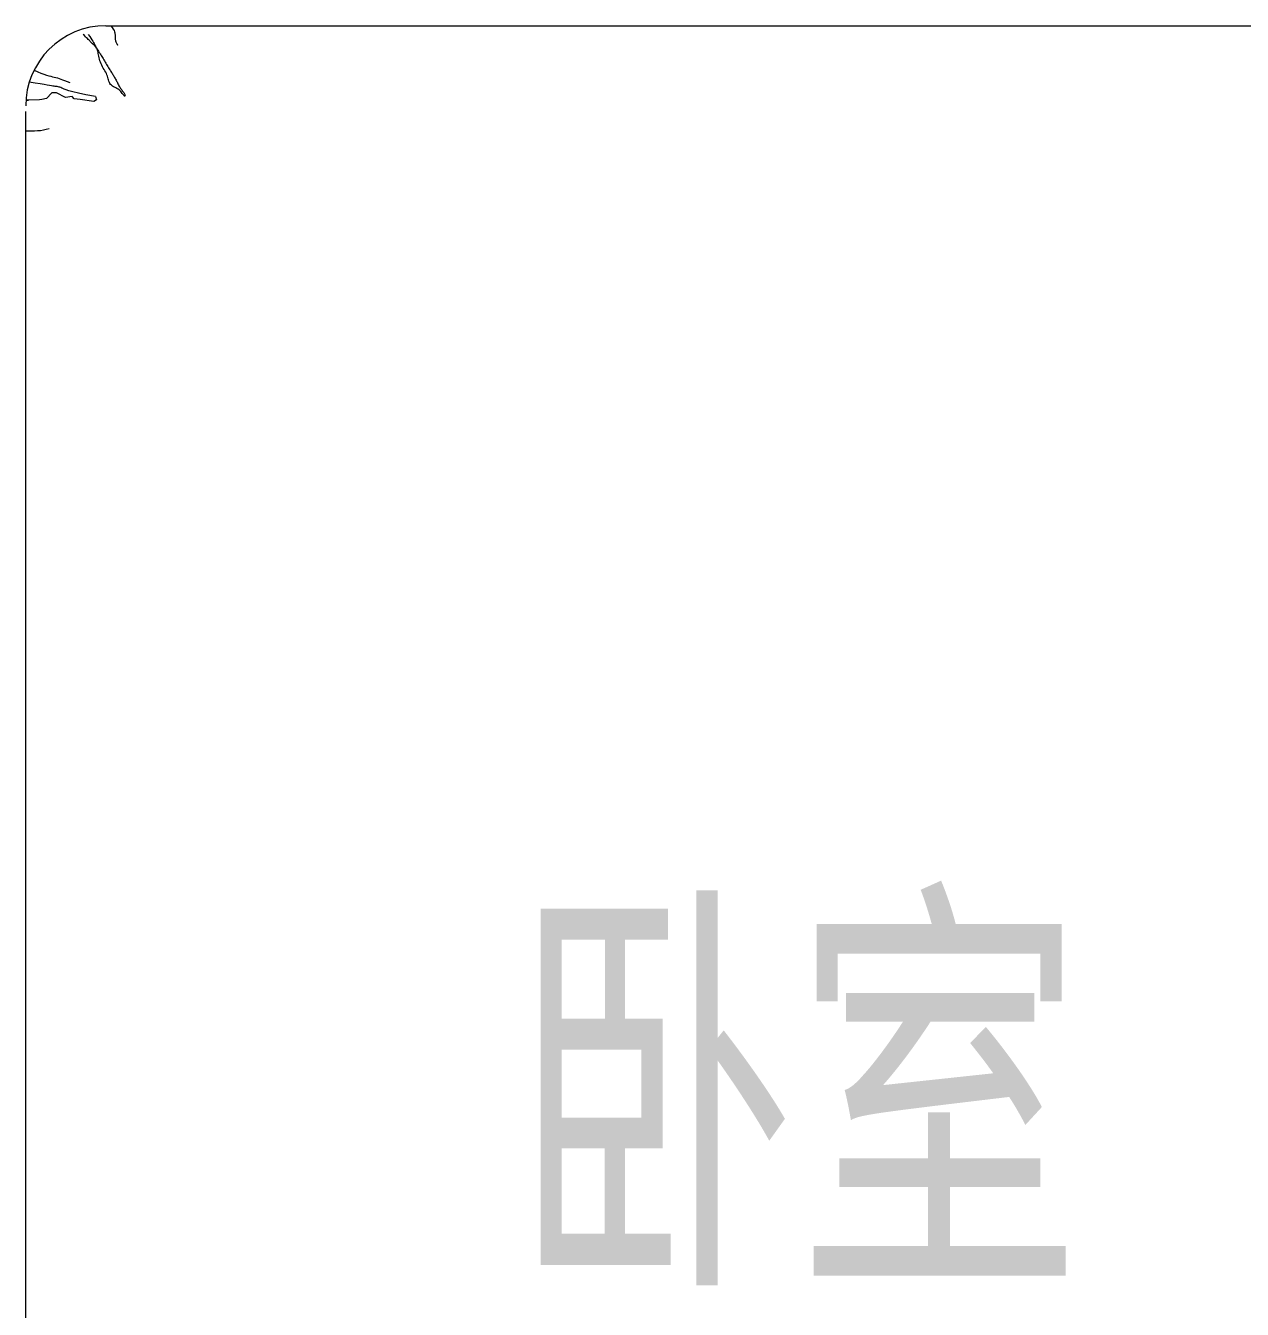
# Model space of a CAD drawing. Extents: x 72956 to 162056, y -6841 to 35159.
# Drawn here: x 133551 to 134309, y 8765 to 9564 of the extents above; entities that cross this region are included whole.
import ezdxf

# ---------------------------------------------------------------- set-up
doc = ezdxf.new("R2010")
doc.units = 0
doc.header["$LTSCALE"] = 1000
doc.header["$MEASUREMENT"] = 0
doc.layers.add('-厨卫', color=154, linetype='CONTINUOUS')
doc.layers.add('-文字', color=7, linetype='CONTINUOUS')
doc.layers.add('-家具', color=44, linetype='CONTINUOUS', lineweight=9)
doc.styles.add('样式 1', font='SIMHEI.TTF', dxfattribs={"width": 0.65, "height": 500})

# ---------------------------------------------------------------- blocks, each defined once
blk = doc.blocks.new('qq')
at = {"layer": '-家具'}
for p, q in [((176426.49, 130375.1, 23437.5), (176425.66, 130375.81, 23437.5)), ((176426.49, 130375.1, 23437.5), (176425.66, 130375.81, 23437.5)), ((176427.21, 130374.44, 23437.5), (176426.49, 130375.1, 23437.5)), ((176427.21, 130374.44, 23437.5), (176426.49, 130375.1, 23437.5)), ((176428.8, 130375.81, 23437.5), (176429.74, 130374.56, 23437.5)), ((176428.8, 130375.81, 23437.5), (176429.74, 130374.56, 23437.5)), ((176439.84, 130381.3, 23437.5), (178389.84, 130381.3, 23437.5)), ((176439.84, 130381.3, 23437.5), (178389.84, 130381.3, 23437.5)), ((176442.89, 130381.3, 23437.5), (176443.76, 130380.11, 23437.5)), ((176442.89, 130381.3, 23437.5), (176443.76, 130380.11, 23437.5)), ((176443.76, 130380.11, 23437.5), (176444.41, 130379.1, 23437.5)), ((176443.76, 130380.11, 23437.5), (176444.41, 130379.1, 23437.5)), ((176444.41, 130379.1, 23437.5), (176444.88, 130378.24, 23437.5)), ((176444.41, 130379.1, 23437.5), (176444.88, 130378.24, 23437.5)), ((176444.88, 130378.24, 23437.5), (176445.19, 130377.5, 23437.5)), ((176444.88, 130378.24, 23437.5), (176445.19, 130377.5, 23437.5)), ((176445.19, 130377.5, 23437.5), (176445.38, 130376.86, 23437.5)), ((176445.19, 130377.5, 23437.5), (176445.38, 130376.86, 23437.5)), ((176445.38, 130376.86, 23437.5), (176445.48, 130376.31, 23437.5)), ((176445.38, 130376.86, 23437.5), (176445.48, 130376.31, 23437.5)), ((176445.48, 130376.31, 23437.5), (176445.52, 130375.81, 23437.5)), ((176445.48, 130376.31, 23437.5), (176445.52, 130375.81, 23437.5)), ((176445.52, 130375.81, 23437.5), (176445.52, 130375.35, 23437.5)), ((176445.52, 130375.81, 23437.5), (176445.52, 130375.35, 23437.5)), ((176445.52, 130375.35, 23437.5), (176445.52, 130374.89, 23437.5)), ((176445.52, 130375.35, 23437.5), (176445.52, 130374.89, 23437.5)), ((176445.52, 130374.89, 23437.5), (176445.53, 130374.44, 23437.5)), ((176445.52, 130374.89, 23437.5), (176445.53, 130374.44, 23437.5)), ((176427.84, 130373.83, 23437.5), (176427.21, 130374.44, 23437.5)), ((176427.84, 130373.83, 23437.5), (176427.21, 130374.44, 23437.5)), ((176428.39, 130373.27, 23437.5), (176427.84, 130373.83, 23437.5)), ((176428.39, 130373.27, 23437.5), (176427.84, 130373.83, 23437.5)), ((176428.88, 130372.75, 23437.5), (176428.39, 130373.27, 23437.5)), ((176428.88, 130372.75, 23437.5), (176428.39, 130373.27, 23437.5)), ((176429.32, 130372.26, 23437.5), (176428.88, 130372.75, 23437.5)), ((176429.32, 130372.26, 23437.5), (176428.88, 130372.75, 23437.5)), ((176429.73, 130371.82, 23437.5), (176429.32, 130372.26, 23437.5)), ((176429.73, 130371.82, 23437.5), (176429.32, 130372.26, 23437.5)), ((176430.13, 130371.4, 23437.5), (176429.73, 130371.82, 23437.5)), ((176430.13, 130371.4, 23437.5), (176429.73, 130371.82, 23437.5)), ((176429.74, 130374.56, 23437.5), (176430.52, 130373.47, 23437.5)), ((176429.74, 130374.56, 23437.5), (176430.52, 130373.47, 23437.5)), ((176430.51, 130371, 23437.5), (176430.13, 130371.4, 23437.5)), ((176430.51, 130371, 23437.5), (176430.13, 130371.4, 23437.5)), ((176430.89, 130370.64, 23437.5), (176430.51, 130371, 23437.5)), ((176430.89, 130370.64, 23437.5), (176430.51, 130371, 23437.5)), ((176430.52, 130373.47, 23437.5), (176431.16, 130372.51, 23437.5)), ((176430.52, 130373.47, 23437.5), (176431.16, 130372.51, 23437.5)), ((176431.26, 130370.28, 23437.5), (176430.89, 130370.64, 23437.5)), ((176431.26, 130370.28, 23437.5), (176430.89, 130370.64, 23437.5)), ((176431.16, 130372.51, 23437.5), (176431.69, 130371.66, 23437.5)), ((176431.16, 130372.51, 23437.5), (176431.69, 130371.66, 23437.5)), ((176431.62, 130369.95, 23437.5), (176431.26, 130370.28, 23437.5)), ((176431.62, 130369.95, 23437.5), (176431.26, 130370.28, 23437.5)), ((176431.97, 130369.62, 23437.5), (176431.62, 130369.95, 23437.5)), ((176431.97, 130369.62, 23437.5), (176431.62, 130369.95, 23437.5)), ((176431.69, 130371.66, 23437.5), (176432.12, 130370.92, 23437.5)), ((176431.69, 130371.66, 23437.5), (176432.12, 130370.92, 23437.5)), ((176432.31, 130369.29, 23437.5), (176431.97, 130369.62, 23437.5)), ((176432.31, 130369.29, 23437.5), (176431.97, 130369.62, 23437.5)), ((176432.12, 130370.92, 23437.5), (176432.47, 130370.25, 23437.5)), ((176432.12, 130370.92, 23437.5), (176432.47, 130370.25, 23437.5)), ((176432.64, 130368.96, 23437.5), (176432.31, 130369.29, 23437.5)), ((176432.64, 130368.96, 23437.5), (176432.31, 130369.29, 23437.5)), ((176432.47, 130370.25, 23437.5), (176432.78, 130369.66, 23437.5)), ((176432.47, 130370.25, 23437.5), (176432.78, 130369.66, 23437.5)), ((176432.95, 130368.62, 23437.5), (176432.64, 130368.96, 23437.5)), ((176432.95, 130368.62, 23437.5), (176432.64, 130368.96, 23437.5)), ((176432.78, 130369.66, 23437.5), (176433.05, 130369.11, 23437.5)), ((176432.78, 130369.66, 23437.5), (176433.05, 130369.11, 23437.5)), ((176433.25, 130368.27, 23437.5), (176432.95, 130368.62, 23437.5)), ((176433.25, 130368.27, 23437.5), (176432.95, 130368.62, 23437.5)), ((176433.05, 130369.11, 23437.5), (176433.32, 130368.6, 23437.5)), ((176433.05, 130369.11, 23437.5), (176433.32, 130368.6, 23437.5)), ((176433.54, 130367.9, 23437.5), (176433.25, 130368.27, 23437.5)), ((176433.54, 130367.9, 23437.5), (176433.25, 130368.27, 23437.5)), ((176433.32, 130368.6, 23437.5), (176433.58, 130368.12, 23437.5)), ((176433.32, 130368.6, 23437.5), (176433.58, 130368.12, 23437.5)), ((176433.81, 130367.49, 23437.5), (176433.54, 130367.9, 23437.5)), ((176433.81, 130367.49, 23437.5), (176433.54, 130367.9, 23437.5)), ((176433.58, 130368.12, 23437.5), (176433.84, 130367.66, 23437.5)), ((176433.58, 130368.12, 23437.5), (176433.84, 130367.66, 23437.5)), ((176434.06, 130367.05, 23437.5), (176433.81, 130367.49, 23437.5)), ((176434.06, 130367.05, 23437.5), (176433.81, 130367.49, 23437.5)), ((176433.84, 130367.66, 23437.5), (176434.1, 130367.21, 23437.5)), ((176433.84, 130367.66, 23437.5), (176434.1, 130367.21, 23437.5)), ((176434.3, 130366.57, 23437.5), (176434.06, 130367.05, 23437.5)), ((176434.3, 130366.57, 23437.5), (176434.06, 130367.05, 23437.5)), ((176434.1, 130367.21, 23437.5), (176434.36, 130366.78, 23437.5)), ((176434.1, 130367.21, 23437.5), (176434.36, 130366.78, 23437.5)), ((176434.36, 130366.78, 23437.5), (176434.62, 130366.36, 23437.5)), ((176434.36, 130366.78, 23437.5), (176434.62, 130366.36, 23437.5)), ((176445.53, 130374.44, 23437.5), (176445.54, 130374, 23437.5)), ((176445.53, 130374.44, 23437.5), (176445.54, 130374, 23437.5)), ((176445.54, 130374, 23437.5), (176445.57, 130373.56, 23437.5)), ((176445.54, 130374, 23437.5), (176445.57, 130373.56, 23437.5)), ((176445.57, 130373.56, 23437.5), (176445.61, 130373.12, 23437.5)), ((176445.57, 130373.56, 23437.5), (176445.61, 130373.12, 23437.5)), ((176445.61, 130373.12, 23437.5), (176445.68, 130372.68, 23437.5)), ((176445.61, 130373.12, 23437.5), (176445.68, 130372.68, 23437.5)), ((176445.68, 130372.68, 23437.5), (176445.77, 130372.23, 23437.5)), ((176445.68, 130372.68, 23437.5), (176445.77, 130372.23, 23437.5)), ((176445.77, 130372.23, 23437.5), (176445.9, 130371.78, 23437.5)), ((176445.77, 130372.23, 23437.5), (176445.9, 130371.78, 23437.5)), ((176445.9, 130371.78, 23437.5), (176446.05, 130371.32, 23437.5)), ((176445.9, 130371.78, 23437.5), (176446.05, 130371.32, 23437.5)), ((176446.05, 130371.32, 23437.5), (176446.23, 130370.86, 23437.5)), ((176446.05, 130371.32, 23437.5), (176446.23, 130370.86, 23437.5)), ((176446.23, 130370.86, 23437.5), (176446.42, 130370.44, 23437.5)), ((176446.23, 130370.86, 23437.5), (176446.42, 130370.44, 23437.5)), ((176446.42, 130370.44, 23437.5), (176446.6, 130370.05, 23437.5)), ((176446.42, 130370.44, 23437.5), (176446.6, 130370.05, 23437.5)), ((176446.6, 130370.05, 23437.5), (176446.77, 130369.72, 23437.5)), ((176446.6, 130370.05, 23437.5), (176446.77, 130369.72, 23437.5)), ((176446.77, 130369.72, 23437.5), (176446.9, 130369.46, 23437.5)), ((176446.77, 130369.72, 23437.5), (176446.9, 130369.46, 23437.5)), ((176446.9, 130369.46, 23437.5), (176446.99, 130369.3, 23437.5)), ((176446.9, 130369.46, 23437.5), (176446.99, 130369.3, 23437.5)), ((176446.99, 130369.3, 23437.5), (176447.03, 130369.24, 23437.5)), ((176446.99, 130369.3, 23437.5), (176447.03, 130369.24, 23437.5)), ((176434.52, 130366.02, 23437.5), (176434.3, 130366.57, 23437.5)), ((176434.52, 130366.02, 23437.5), (176434.3, 130366.57, 23437.5)), ((176434.73, 130365.41, 23437.5), (176434.52, 130366.02, 23437.5)), ((176434.73, 130365.41, 23437.5), (176434.52, 130366.02, 23437.5)), ((176434.62, 130366.36, 23437.5), (176434.88, 130365.94, 23437.5)), ((176434.62, 130366.36, 23437.5), (176434.88, 130365.94, 23437.5)), ((176434.92, 130364.73, 23437.5), (176434.73, 130365.41, 23437.5)), ((176434.92, 130364.73, 23437.5), (176434.73, 130365.41, 23437.5)), ((176434.88, 130365.94, 23437.5), (176435.15, 130365.51, 23437.5)), ((176434.88, 130365.94, 23437.5), (176435.15, 130365.51, 23437.5)), ((176435.09, 130363.97, 23437.5), (176434.92, 130364.73, 23437.5)), ((176435.09, 130363.97, 23437.5), (176434.92, 130364.73, 23437.5)), ((176435.27, 130363.14, 23437.5), (176435.09, 130363.97, 23437.5)), ((176435.27, 130363.14, 23437.5), (176435.09, 130363.97, 23437.5)), ((176435.15, 130365.51, 23437.5), (176435.42, 130365.08, 23437.5)), ((176435.15, 130365.51, 23437.5), (176435.42, 130365.08, 23437.5)), ((176435.45, 130362.25, 23437.5), (176435.27, 130363.14, 23437.5)), ((176435.45, 130362.25, 23437.5), (176435.27, 130363.14, 23437.5)), ((176435.42, 130365.08, 23437.5), (176435.7, 130364.63, 23437.5)), ((176435.42, 130365.08, 23437.5), (176435.7, 130364.63, 23437.5)), ((176435.64, 130361.33, 23437.5), (176435.45, 130362.25, 23437.5)), ((176435.64, 130361.33, 23437.5), (176435.45, 130362.25, 23437.5)), ((176435.86, 130360.38, 23437.5), (176435.64, 130361.33, 23437.5)), ((176435.86, 130360.38, 23437.5), (176435.64, 130361.33, 23437.5)), ((176435.7, 130364.63, 23437.5), (176435.99, 130364.17, 23437.5)), ((176435.7, 130364.63, 23437.5), (176435.99, 130364.17, 23437.5)), ((176436.12, 130359.43, 23437.5), (176435.86, 130360.38, 23437.5)), ((176436.12, 130359.43, 23437.5), (176435.86, 130360.38, 23437.5)), ((176435.99, 130364.17, 23437.5), (176436.29, 130363.68, 23437.5)), ((176435.99, 130364.17, 23437.5), (176436.29, 130363.68, 23437.5)), ((176436.42, 130358.47, 23437.5), (176436.12, 130359.43, 23437.5)), ((176436.42, 130358.47, 23437.5), (176436.12, 130359.43, 23437.5)), ((176436.29, 130363.68, 23437.5), (176436.61, 130363.17, 23437.5)), ((176436.29, 130363.68, 23437.5), (176436.61, 130363.17, 23437.5)), ((176436.61, 130363.17, 23437.5), (176436.94, 130362.62, 23437.5)), ((176436.61, 130363.17, 23437.5), (176436.94, 130362.62, 23437.5)), ((176436.94, 130362.62, 23437.5), (176437.29, 130362.05, 23437.5)), ((176436.94, 130362.62, 23437.5), (176437.29, 130362.05, 23437.5)), ((176437.29, 130362.05, 23437.5), (176437.66, 130361.43, 23437.5)), ((176437.29, 130362.05, 23437.5), (176437.66, 130361.43, 23437.5)), ((176437.66, 130361.43, 23437.5), (176438.05, 130360.77, 23437.5)), ((176437.66, 130361.43, 23437.5), (176438.05, 130360.77, 23437.5)), ((176438.05, 130360.77, 23437.5), (176438.46, 130360.08, 23437.5)), ((176438.05, 130360.77, 23437.5), (176438.46, 130360.08, 23437.5)), ((176438.46, 130360.08, 23437.5), (176438.88, 130359.37, 23437.5)), ((176438.46, 130360.08, 23437.5), (176438.88, 130359.37, 23437.5)), ((176438.88, 130359.37, 23437.5), (176439.31, 130358.64, 23437.5)), ((176438.88, 130359.37, 23437.5), (176439.31, 130358.64, 23437.5)), ((176439.31, 130358.64, 23437.5), (176439.75, 130357.91, 23437.5)), ((176439.31, 130358.64, 23437.5), (176439.75, 130357.91, 23437.5)), ((176395.04, 130353.5, 23437.5), (176397.33, 130352.47, 23437.5)), ((176395.04, 130353.5, 23437.5), (176397.33, 130352.47, 23437.5)), ((176397.33, 130352.47, 23437.5), (176399.36, 130351.64, 23437.5)), ((176397.33, 130352.47, 23437.5), (176399.36, 130351.64, 23437.5)), ((176399.36, 130351.64, 23437.5), (176401.16, 130350.99, 23437.5)), ((176399.36, 130351.64, 23437.5), (176401.16, 130350.99, 23437.5)), ((176401.16, 130350.99, 23437.5), (176402.75, 130350.47, 23437.5)), ((176401.16, 130350.99, 23437.5), (176402.75, 130350.47, 23437.5)), ((176436.78, 130357.54, 23437.5), (176436.42, 130358.47, 23437.5)), ((176436.78, 130357.54, 23437.5), (176436.42, 130358.47, 23437.5)), ((176437.2, 130356.64, 23437.5), (176436.78, 130357.54, 23437.5)), ((176437.2, 130356.64, 23437.5), (176436.78, 130357.54, 23437.5)), ((176437.68, 130355.76, 23437.5), (176437.2, 130356.64, 23437.5)), ((176437.68, 130355.76, 23437.5), (176437.2, 130356.64, 23437.5)), ((176438.18, 130354.91, 23437.5), (176437.68, 130355.76, 23437.5)), ((176438.18, 130354.91, 23437.5), (176437.68, 130355.76, 23437.5)), ((176438.69, 130354.07, 23437.5), (176438.18, 130354.91, 23437.5)), ((176438.69, 130354.07, 23437.5), (176438.18, 130354.91, 23437.5)), ((176439.2, 130353.25, 23437.5), (176438.69, 130354.07, 23437.5)), ((176439.2, 130353.25, 23437.5), (176438.69, 130354.07, 23437.5)), ((176439.69, 130352.43, 23437.5), (176439.2, 130353.25, 23437.5)), ((176439.69, 130352.43, 23437.5), (176439.2, 130353.25, 23437.5)), ((176440.13, 130351.6, 23437.5), (176439.69, 130352.43, 23437.5)), ((176440.13, 130351.6, 23437.5), (176439.69, 130352.43, 23437.5)), ((176439.75, 130357.91, 23437.5), (176440.18, 130357.18, 23437.5)), ((176439.75, 130357.91, 23437.5), (176440.18, 130357.18, 23437.5)), ((176440.51, 130350.78, 23437.5), (176440.13, 130351.6, 23437.5)), ((176440.51, 130350.78, 23437.5), (176440.13, 130351.6, 23437.5)), ((176440.18, 130357.18, 23437.5), (176440.61, 130356.46, 23437.5)), ((176440.18, 130357.18, 23437.5), (176440.61, 130356.46, 23437.5)), ((176440.82, 130349.94, 23437.5), (176440.51, 130350.78, 23437.5)), ((176440.82, 130349.94, 23437.5), (176440.51, 130350.78, 23437.5)), ((176440.61, 130356.46, 23437.5), (176441.03, 130355.78, 23437.5)), ((176440.61, 130356.46, 23437.5), (176441.03, 130355.78, 23437.5)), ((176441.03, 130355.78, 23437.5), (176441.44, 130355.12, 23437.5)), ((176441.03, 130355.78, 23437.5), (176441.44, 130355.12, 23437.5)), ((176441.44, 130355.12, 23437.5), (176441.84, 130354.49, 23437.5)), ((176441.44, 130355.12, 23437.5), (176441.84, 130354.49, 23437.5)), ((176441.84, 130354.49, 23437.5), (176442.23, 130353.89, 23437.5)), ((176441.84, 130354.49, 23437.5), (176442.23, 130353.89, 23437.5)), ((176442.23, 130353.89, 23437.5), (176442.61, 130353.31, 23437.5)), ((176442.23, 130353.89, 23437.5), (176442.61, 130353.31, 23437.5)), ((176442.61, 130353.31, 23437.5), (176442.97, 130352.75, 23437.5)), ((176442.61, 130353.31, 23437.5), (176442.97, 130352.75, 23437.5)), ((176442.97, 130352.75, 23437.5), (176443.33, 130352.2, 23437.5)), ((176442.97, 130352.75, 23437.5), (176443.33, 130352.2, 23437.5)), ((176443.33, 130352.2, 23437.5), (176443.67, 130351.66, 23437.5)), ((176443.33, 130352.2, 23437.5), (176443.67, 130351.66, 23437.5)), ((176443.67, 130351.66, 23437.5), (176444.01, 130351.14, 23437.5)), ((176443.67, 130351.66, 23437.5), (176444.01, 130351.14, 23437.5)), ((176444.01, 130351.14, 23437.5), (176444.33, 130350.61, 23437.5)), ((176444.01, 130351.14, 23437.5), (176444.33, 130350.61, 23437.5)), ((176395.84, 130345.5, 23437.5), (176392.1, 130346.15, 23437.5)), ((176395.84, 130345.5, 23437.5), (176392.1, 130346.15, 23437.5)), ((176398.89, 130344.98, 23437.5), (176395.84, 130345.5, 23437.5)), ((176398.89, 130344.98, 23437.5), (176395.84, 130345.5, 23437.5)), ((176401.32, 130344.57, 23437.5), (176398.89, 130344.98, 23437.5)), ((176401.32, 130344.57, 23437.5), (176398.89, 130344.98, 23437.5)), ((176403.24, 130344.25, 23437.5), (176401.32, 130344.57, 23437.5)), ((176403.24, 130344.25, 23437.5), (176401.32, 130344.57, 23437.5)), ((176402.75, 130350.47, 23437.5), (176404.17, 130350.07, 23437.5)), ((176402.75, 130350.47, 23437.5), (176404.17, 130350.07, 23437.5)), ((176404.73, 130344.01, 23437.5), (176403.24, 130344.25, 23437.5)), ((176404.73, 130344.01, 23437.5), (176403.24, 130344.25, 23437.5)), ((176404.17, 130350.07, 23437.5), (176405.43, 130349.75, 23437.5)), ((176404.17, 130350.07, 23437.5), (176405.43, 130349.75, 23437.5)), ((176405.89, 130343.83, 23437.5), (176404.73, 130344.01, 23437.5)), ((176405.89, 130343.83, 23437.5), (176404.73, 130344.01, 23437.5)), ((176405.43, 130349.75, 23437.5), (176406.58, 130349.48, 23437.5)), ((176405.43, 130349.75, 23437.5), (176406.58, 130349.48, 23437.5)), ((176406.81, 130343.69, 23437.5), (176405.89, 130343.83, 23437.5)), ((176406.81, 130343.69, 23437.5), (176405.89, 130343.83, 23437.5)), ((176406.58, 130349.48, 23437.5), (176407.64, 130349.23, 23437.5)), ((176406.58, 130349.48, 23437.5), (176407.64, 130349.23, 23437.5)), ((176407.58, 130343.59, 23437.5), (176406.81, 130343.69, 23437.5)), ((176407.58, 130343.59, 23437.5), (176406.81, 130343.69, 23437.5)), ((176408.27, 130343.49, 23437.5), (176407.58, 130343.59, 23437.5)), ((176408.27, 130343.49, 23437.5), (176407.58, 130343.59, 23437.5)), ((176407.64, 130349.23, 23437.5), (176408.64, 130348.98, 23437.5)), ((176407.64, 130349.23, 23437.5), (176408.64, 130348.98, 23437.5)), ((176408.92, 130343.4, 23437.5), (176408.27, 130343.49, 23437.5)), ((176408.92, 130343.4, 23437.5), (176408.27, 130343.49, 23437.5)), ((176408.64, 130348.98, 23437.5), (176409.62, 130348.71, 23437.5)), ((176408.64, 130348.98, 23437.5), (176409.62, 130348.71, 23437.5)), ((176409.53, 130343.31, 23437.5), (176408.92, 130343.4, 23437.5)), ((176409.53, 130343.31, 23437.5), (176408.92, 130343.4, 23437.5)), ((176410.11, 130343.2, 23437.5), (176409.53, 130343.31, 23437.5)), ((176410.11, 130343.2, 23437.5), (176409.53, 130343.31, 23437.5)), ((176409.62, 130348.71, 23437.5), (176410.61, 130348.4, 23437.5)), ((176409.62, 130348.71, 23437.5), (176410.61, 130348.4, 23437.5)), ((176410.67, 130343.07, 23437.5), (176410.11, 130343.2, 23437.5)), ((176410.67, 130343.07, 23437.5), (176410.11, 130343.2, 23437.5)), ((176410.61, 130348.4, 23437.5), (176411.67, 130348.05, 23437.5)), ((176410.61, 130348.4, 23437.5), (176411.67, 130348.05, 23437.5)), ((176411.23, 130342.9, 23437.5), (176410.67, 130343.07, 23437.5)), ((176411.23, 130342.9, 23437.5), (176410.67, 130343.07, 23437.5)), ((176411.78, 130342.7, 23437.5), (176411.23, 130342.9, 23437.5)), ((176411.78, 130342.7, 23437.5), (176411.23, 130342.9, 23437.5)), ((176411.67, 130348.05, 23437.5), (176412.83, 130347.64, 23437.5)), ((176411.67, 130348.05, 23437.5), (176412.83, 130347.64, 23437.5)), ((176412.35, 130342.44, 23437.5), (176411.78, 130342.7, 23437.5)), ((176412.35, 130342.44, 23437.5), (176411.78, 130342.7, 23437.5)), ((176412.83, 130347.64, 23437.5), (176414.13, 130347.16, 23437.5)), ((176412.83, 130347.64, 23437.5), (176414.13, 130347.16, 23437.5)), ((176414.13, 130347.16, 23437.5), (176415.61, 130346.6, 23437.5)), ((176414.13, 130347.16, 23437.5), (176415.61, 130346.6, 23437.5)), ((176415.61, 130346.6, 23437.5), (176417.32, 130345.95, 23437.5)), ((176415.61, 130346.6, 23437.5), (176417.32, 130345.95, 23437.5)), ((176441.07, 130349.1, 23437.5), (176440.82, 130349.94, 23437.5)), ((176441.07, 130349.1, 23437.5), (176440.82, 130349.94, 23437.5)), ((176441.29, 130348.27, 23437.5), (176441.07, 130349.1, 23437.5)), ((176441.29, 130348.27, 23437.5), (176441.07, 130349.1, 23437.5)), ((176441.5, 130347.47, 23437.5), (176441.29, 130348.27, 23437.5)), ((176441.5, 130347.47, 23437.5), (176441.29, 130348.27, 23437.5)), ((176441.72, 130346.7, 23437.5), (176441.5, 130347.47, 23437.5)), ((176441.72, 130346.7, 23437.5), (176441.5, 130347.47, 23437.5)), ((176441.99, 130345.97, 23437.5), (176441.72, 130346.7, 23437.5)), ((176441.99, 130345.97, 23437.5), (176441.72, 130346.7, 23437.5)), ((176442.32, 130345.3, 23437.5), (176441.99, 130345.97, 23437.5)), ((176442.32, 130345.3, 23437.5), (176441.99, 130345.97, 23437.5)), ((176442.73, 130344.7, 23437.5), (176442.32, 130345.3, 23437.5)), ((176442.73, 130344.7, 23437.5), (176442.32, 130345.3, 23437.5)), ((176443.25, 130344.17, 23437.5), (176442.73, 130344.7, 23437.5)), ((176443.25, 130344.17, 23437.5), (176442.73, 130344.7, 23437.5)), ((176443.86, 130343.71, 23437.5), (176443.25, 130344.17, 23437.5)), ((176443.86, 130343.71, 23437.5), (176443.25, 130344.17, 23437.5)), ((176444.53, 130343.29, 23437.5), (176443.86, 130343.71, 23437.5)), ((176444.53, 130343.29, 23437.5), (176443.86, 130343.71, 23437.5)), ((176444.33, 130350.61, 23437.5), (176444.65, 130350.08, 23437.5)), ((176444.33, 130350.61, 23437.5), (176444.65, 130350.08, 23437.5)), ((176445.24, 130342.9, 23437.5), (176444.53, 130343.29, 23437.5)), ((176445.24, 130342.9, 23437.5), (176444.53, 130343.29, 23437.5)), ((176444.65, 130350.08, 23437.5), (176444.97, 130349.56, 23437.5)), ((176444.65, 130350.08, 23437.5), (176444.97, 130349.56, 23437.5)), ((176444.97, 130349.56, 23437.5), (176445.27, 130349.03, 23437.5)), ((176444.97, 130349.56, 23437.5), (176445.27, 130349.03, 23437.5)), ((176445.97, 130342.52, 23437.5), (176445.24, 130342.9, 23437.5)), ((176445.97, 130342.52, 23437.5), (176445.24, 130342.9, 23437.5)), ((176445.27, 130349.03, 23437.5), (176445.57, 130348.49, 23437.5)), ((176445.27, 130349.03, 23437.5), (176445.57, 130348.49, 23437.5)), ((176445.57, 130348.49, 23437.5), (176445.87, 130347.95, 23437.5)), ((176445.57, 130348.49, 23437.5), (176445.87, 130347.95, 23437.5)), ((176445.87, 130347.95, 23437.5), (176446.17, 130347.39, 23437.5)), ((176445.87, 130347.95, 23437.5), (176446.17, 130347.39, 23437.5)), ((176446.17, 130347.39, 23437.5), (176446.46, 130346.82, 23437.5)), ((176446.17, 130347.39, 23437.5), (176446.46, 130346.82, 23437.5)), ((176446.46, 130346.82, 23437.5), (176446.76, 130346.24, 23437.5)), ((176446.46, 130346.82, 23437.5), (176446.76, 130346.24, 23437.5)), ((176446.76, 130346.24, 23437.5), (176447.05, 130345.65, 23437.5)), ((176446.76, 130346.24, 23437.5), (176447.05, 130345.65, 23437.5)), ((176447.05, 130345.65, 23437.5), (176447.35, 130345.05, 23437.5)), ((176447.05, 130345.65, 23437.5), (176447.35, 130345.05, 23437.5)), ((176447.35, 130345.05, 23437.5), (176447.66, 130344.46, 23437.5)), ((176447.35, 130345.05, 23437.5), (176447.66, 130344.46, 23437.5)), ((176447.66, 130344.46, 23437.5), (176447.97, 130343.87, 23437.5)), ((176447.66, 130344.46, 23437.5), (176447.97, 130343.87, 23437.5)), ((176447.97, 130343.87, 23437.5), (176448.3, 130343.3, 23437.5)), ((176447.97, 130343.87, 23437.5), (176448.3, 130343.3, 23437.5)), ((176448.3, 130343.3, 23437.5), (176448.63, 130342.74, 23437.5)), ((176448.3, 130343.3, 23437.5), (176448.63, 130342.74, 23437.5)), ((176448.63, 130342.74, 23437.5), (176448.98, 130342.21, 23437.5)), ((176448.63, 130342.74, 23437.5), (176448.98, 130342.21, 23437.5)), ((176398.39, 130335.02, 23437.5), (176389.98, 130334.97, 23437.5)), ((176398.39, 130335.02, 23437.5), (176389.98, 130334.97, 23437.5)), ((176389.98, 130334.97, 23437.5), (176391.52, 130334.98, 23437.5)), ((176399.96, 130335.22, 23437.5), (176398.39, 130335.02, 23437.5)), ((176399.96, 130335.22, 23437.5), (176398.39, 130335.02, 23437.5)), ((176402.9, 130336, 23437.5), (176399.96, 130335.22, 23437.5)), ((176402.9, 130336, 23437.5), (176399.96, 130335.22, 23437.5)), ((176406.24, 130339.53, 23437.5), (176402.9, 130336, 23437.5)), ((176406.24, 130339.53, 23437.5), (176402.9, 130336, 23437.5)), ((176408.98, 130339.53, 23437.5), (176406.24, 130339.53, 23437.5)), ((176408.98, 130339.53, 23437.5), (176406.24, 130339.53, 23437.5)), ((176414.67, 130336.59, 23437.5), (176408.98, 130339.53, 23437.5)), ((176414.67, 130336.59, 23437.5), (176408.98, 130339.53, 23437.5)), ((176412.97, 130342.13, 23437.5), (176412.35, 130342.44, 23437.5)), ((176412.97, 130342.13, 23437.5), (176412.35, 130342.44, 23437.5)), ((176413.79, 130341.74, 23437.5), (176412.97, 130342.13, 23437.5)), ((176413.79, 130341.74, 23437.5), (176412.97, 130342.13, 23437.5)), ((176415, 130341.27, 23437.5), (176413.79, 130341.74, 23437.5)), ((176415, 130341.27, 23437.5), (176413.79, 130341.74, 23437.5)), ((176418.79, 130337.18, 23437.5), (176414.67, 130336.59, 23437.5)), ((176418.79, 130337.18, 23437.5), (176414.67, 130336.59, 23437.5)), ((176416.79, 130340.71, 23437.5), (176415, 130341.27, 23437.5)), ((176416.79, 130340.71, 23437.5), (176415, 130341.27, 23437.5)), ((176419.33, 130340.03, 23437.5), (176416.79, 130340.71, 23437.5)), ((176419.33, 130340.03, 23437.5), (176416.79, 130340.71, 23437.5)), ((176419.97, 130335.81, 23437.5), (176418.79, 130337.18, 23437.5)), ((176419.97, 130335.81, 23437.5), (176418.79, 130337.18, 23437.5)), ((176422.8, 130339.22, 23437.5), (176419.33, 130340.03, 23437.5)), ((176422.8, 130339.22, 23437.5), (176419.33, 130340.03, 23437.5)), ((176423.9, 130335.22, 23437.5), (176419.97, 130335.81, 23437.5)), ((176423.9, 130335.22, 23437.5), (176419.97, 130335.81, 23437.5)), ((176427.41, 130338.28, 23437.5), (176422.8, 130339.22, 23437.5)), ((176427.41, 130338.28, 23437.5), (176422.8, 130339.22, 23437.5)), ((176432.33, 130334.04, 23437.5), (176423.9, 130335.22, 23437.5)), ((176432.33, 130334.04, 23437.5), (176423.9, 130335.22, 23437.5)), ((176433.31, 130337.18, 23437.5), (176427.41, 130338.28, 23437.5)), ((176433.31, 130337.18, 23437.5), (176427.41, 130338.28, 23437.5)), ((176433.9, 130335.02, 23437.5), (176432.33, 130334.04, 23437.5)), ((176433.9, 130335.02, 23437.5), (176432.33, 130334.04, 23437.5)), ((176433.31, 130337.18, 23437.5), (176433.9, 130335.02, 23437.5)), ((176433.31, 130337.18, 23437.5), (176433.9, 130335.02, 23437.5)), ((176446.7, 130342.13, 23437.5), (176445.97, 130342.52, 23437.5)), ((176446.7, 130342.13, 23437.5), (176445.97, 130342.52, 23437.5)), ((176447.41, 130341.72, 23437.5), (176446.7, 130342.13, 23437.5)), ((176447.41, 130341.72, 23437.5), (176446.7, 130342.13, 23437.5)), ((176448.06, 130341.27, 23437.5), (176447.41, 130341.72, 23437.5)), ((176448.06, 130341.27, 23437.5), (176447.41, 130341.72, 23437.5)), ((176448.65, 130340.76, 23437.5), (176448.06, 130341.27, 23437.5)), ((176448.65, 130340.76, 23437.5), (176448.06, 130341.27, 23437.5)), ((176449.18, 130340.22, 23437.5), (176448.65, 130340.76, 23437.5)), ((176449.18, 130340.22, 23437.5), (176448.65, 130340.76, 23437.5)), ((176448.98, 130342.21, 23437.5), (176449.34, 130341.71, 23437.5)), ((176448.98, 130342.21, 23437.5), (176449.34, 130341.71, 23437.5)), ((176449.64, 130339.68, 23437.5), (176449.18, 130340.22, 23437.5)), ((176449.64, 130339.68, 23437.5), (176449.18, 130340.22, 23437.5)), ((176449.34, 130341.71, 23437.5), (176449.71, 130341.24, 23437.5)), ((176449.34, 130341.71, 23437.5), (176449.71, 130341.24, 23437.5)), ((176450.05, 130339.14, 23437.5), (176449.64, 130339.68, 23437.5)), ((176450.05, 130339.14, 23437.5), (176449.64, 130339.68, 23437.5)), ((176449.71, 130341.24, 23437.5), (176450.07, 130340.8, 23437.5)), ((176449.71, 130341.24, 23437.5), (176450.07, 130340.8, 23437.5)), ((176450.4, 130338.64, 23437.5), (176450.05, 130339.14, 23437.5)), ((176450.4, 130338.64, 23437.5), (176450.05, 130339.14, 23437.5)), ((176450.07, 130340.8, 23437.5), (176450.42, 130340.37, 23437.5)), ((176450.07, 130340.8, 23437.5), (176450.42, 130340.37, 23437.5)), ((176450.71, 130338.19, 23437.5), (176450.4, 130338.64, 23437.5)), ((176450.71, 130338.19, 23437.5), (176450.4, 130338.64, 23437.5)), ((176450.42, 130340.37, 23437.5), (176450.75, 130339.97, 23437.5)), ((176450.42, 130340.37, 23437.5), (176450.75, 130339.97, 23437.5)), ((176450.98, 130337.83, 23437.5), (176450.71, 130338.19, 23437.5)), ((176450.98, 130337.83, 23437.5), (176450.71, 130338.19, 23437.5)), ((176450.75, 130339.97, 23437.5), (176451.04, 130339.58, 23437.5)), ((176450.75, 130339.97, 23437.5), (176451.04, 130339.58, 23437.5)), ((176451.2, 130337.57, 23437.5), (176450.98, 130337.83, 23437.5)), ((176451.2, 130337.57, 23437.5), (176450.98, 130337.83, 23437.5)), ((176451.04, 130339.58, 23437.5), (176451.3, 130339.21, 23437.5)), ((176451.04, 130339.58, 23437.5), (176451.3, 130339.21, 23437.5)), ((176451.39, 130337.44, 23437.5), (176451.2, 130337.57, 23437.5)), ((176451.39, 130337.44, 23437.5), (176451.2, 130337.57, 23437.5)), ((176451.3, 130339.21, 23437.5), (176451.5, 130338.85, 23437.5)), ((176451.3, 130339.21, 23437.5), (176451.5, 130338.85, 23437.5)), ((176451.55, 130337.42, 23437.5), (176451.39, 130337.44, 23437.5)), ((176451.55, 130337.42, 23437.5), (176451.39, 130337.44, 23437.5)), ((176451.5, 130338.85, 23437.5), (176451.64, 130338.5, 23437.5)), ((176451.5, 130338.85, 23437.5), (176451.64, 130338.5, 23437.5)), ((176451.66, 130337.5, 23437.5), (176451.55, 130337.42, 23437.5)), ((176451.66, 130337.5, 23437.5), (176451.55, 130337.42, 23437.5)), ((176451.64, 130338.5, 23437.5), (176451.72, 130338.18, 23437.5)), ((176451.64, 130338.5, 23437.5), (176451.72, 130338.18, 23437.5)), ((176451.73, 130337.66, 23437.5), (176451.66, 130337.5, 23437.5)), ((176451.73, 130337.66, 23437.5), (176451.66, 130337.5, 23437.5)), ((176451.72, 130338.18, 23437.5), (176451.75, 130337.89, 23437.5)), ((176451.72, 130338.18, 23437.5), (176451.75, 130337.89, 23437.5)), ((176451.75, 130337.89, 23437.5), (176451.73, 130337.66, 23437.5)), ((176451.75, 130337.89, 23437.5), (176451.73, 130337.66, 23437.5)), ((176389.91, 128931.17, 23437.5), (176389.91, 130327.76, 23437.5)), ((176432.33, 130334.04, 23437.5), (176432.33, 130334.04, 23437.5)), ((176432.33, 130334.04, 23437.5), (176432.33, 130334.04, 23437.5)), ((176391.69, 130315.51, 23437.5), (176389.84, 130315.51, 23437.5)), ((176393.53, 130315.53, 23437.5), (176391.69, 130315.51, 23437.5)), ((176393.53, 130315.53, 23437.5), (176391.69, 130315.51, 23437.5)), ((176395.37, 130315.59, 23437.5), (176393.53, 130315.53, 23437.5)), ((176395.37, 130315.59, 23437.5), (176393.53, 130315.53, 23437.5)), ((176397.2, 130315.7, 23437.5), (176395.37, 130315.59, 23437.5)), ((176397.2, 130315.7, 23437.5), (176395.37, 130315.59, 23437.5)), ((176399.04, 130315.88, 23437.5), (176397.2, 130315.7, 23437.5)), ((176399.04, 130315.88, 23437.5), (176397.2, 130315.7, 23437.5)), ((176400.87, 130316.15, 23437.5), (176399.04, 130315.88, 23437.5)), ((176400.87, 130316.15, 23437.5), (176399.04, 130315.88, 23437.5)), ((176402.7, 130316.52, 23437.5), (176400.87, 130316.15, 23437.5)), ((176402.7, 130316.52, 23437.5), (176400.87, 130316.15, 23437.5)), ((176404.54, 130317.01, 23437.5), (176402.7, 130316.52, 23437.5)), ((176404.54, 130317.01, 23437.5), (176402.7, 130316.52, 23437.5)), ((176389.91, 128979.47, 23437.5), (176389.91, 130279.47, 23437.5))]:
    blk.add_line(p, q, dxfattribs=at)
blk.add_arc((176439.84, 130331.3, 23437.5), 50, 90, 180, dxfattribs=at)
blk.add_arc((176439.84, 130331.3, 23437.5), 50, 90, 180, dxfattribs=at)
blk = doc.blocks.new('A-6家具9')
at = {"layer": '-家具'}
blk.add_blockref('qq', (8467.79, -64948.06, -23437.5), dxfattribs=at)

msp = doc.modelspace()

# ---------------------------------------------------------------- block references
at = {"layer": '-厨卫'}
msp.add_blockref('A-6家具9', (-51306.882, -55869.08), dxfattribs=at)

# ---------------------------------------------------------------- texts
at = {"layer": '-文字', "insert": (134208.583, 8999.701), "char_height": 200, "width": 1860.46542, "attachment_point": 3, "style": '样式 1'}
msp.add_mtext('{\\fSimHei|b0|i0|c134|p2;卧室}', dxfattribs=at)

doc.saveas('drawing.dxf')
